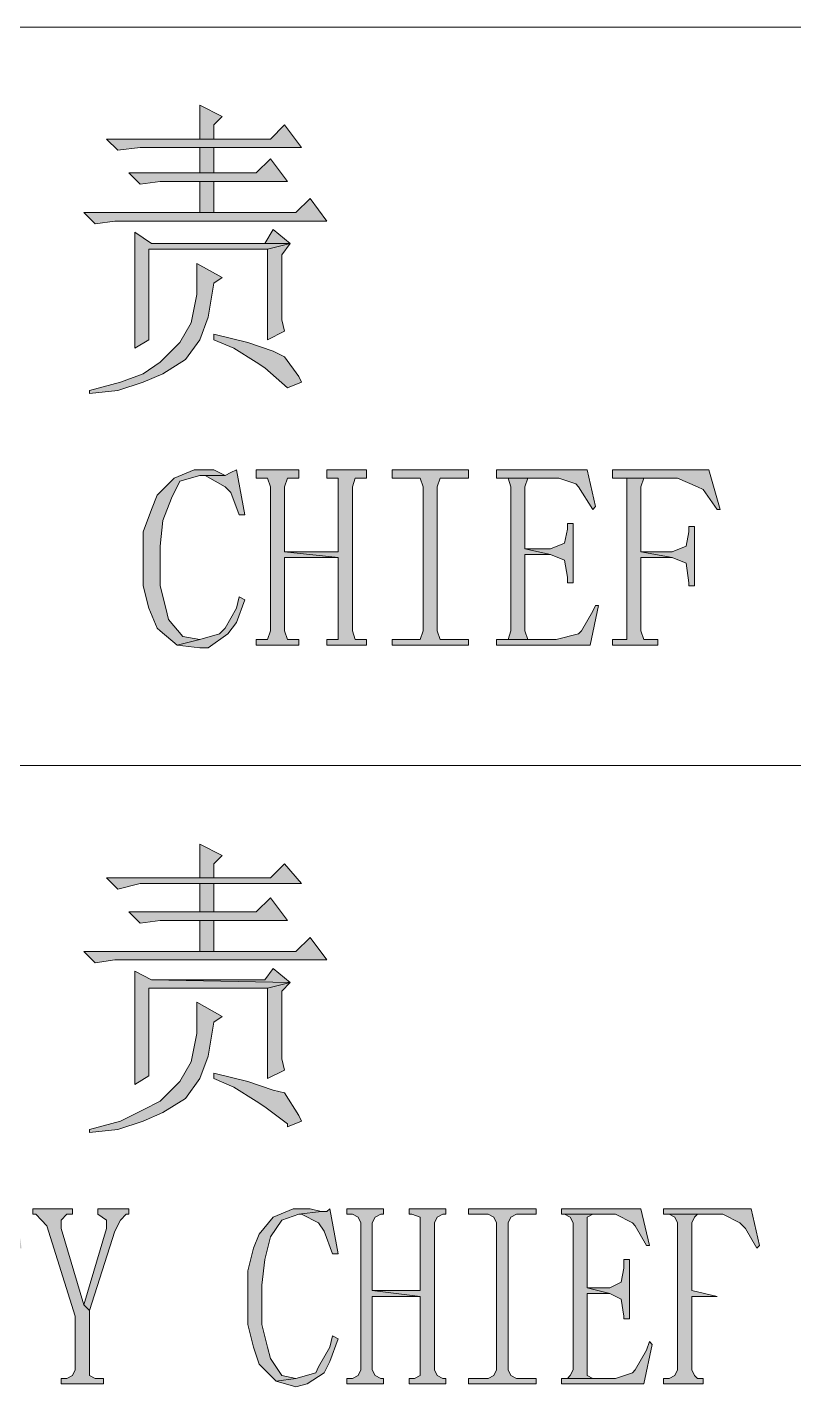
# Model space of a CAD drawing. Header units: millimetres. Extents: x 53009415 to 54059915, y 20499171 to 20796171.
# Drawn here: x 53192008 to 53196159, y 20544305 to 20551671 of the extents above; entities that cross this region are included whole.
import ezdxf

# ---------------------------------------------------------------- set-up
doc = ezdxf.new("R2010")
doc.units = ezdxf.units.MM
doc.header["$LTSCALE"] = 1000
doc.layers.add('PUB_TITLE', color=7, linetype='Continuous', lineweight=20)

# ---------------------------------------------------------------- blocks, each defined once
blk = doc.blocks.new('2015AACI_TQ_A3')
at = {"layer": 'PUB_TITLE'}
h = blk.add_hatch(color=256, dxfattribs=at)
h.dxf.hatch_style = 1
h.paths.add_polyline_path([(-4702.8, 9894.2), (-4718.1, 9878.8), (-4779.4, 9878.8), (-4794.7, 9878.8), (-4895.8, 9878.8), (-4883.5, 9866.6), (-4859, 9869.7), (-4794.7, 9869.7), (-4779.4, 9869.7), (-4684.4, 9869.7)])
h.paths.add_polyline_path([(-4718.1, 9857.4), (-4733.4, 9842.1), (-4779.4, 9842.1), (-4794.7, 9842.1), (-4871.3, 9842.1), (-4859, 9829.8), (-4837.6, 9832.9), (-4794.7, 9832.9), (-4779.4, 9832.9), (-4699.7, 9832.9)])
h.paths.add_polyline_path([(-4675.2, 9814.5), (-4690.5, 9799.2), (-4779.4, 9799.2), (-4794.7, 9799.2), (-4920.3, 9799.2), (-4908, 9787), (-4886.6, 9790), (-4656.9, 9790)])
h.paths.add_polyline_path([(-4770.2, 9903.3), (-4794.7, 9915.6), (-4794.7, 9909.5), (-4794.7, 9878.8), (-4779.4, 9878.8), (-4779.4, 9894.2)])
h.paths.add_polyline_path([(-4779.4, 9869.7), (-4794.7, 9869.7), (-4794.7, 9842.1), (-4779.4, 9842.1)])
h.paths.add_polyline_path([(-4779.4, 9832.9), (-4794.7, 9832.9), (-4794.7, 9799.2), (-4779.4, 9799.2)])
h = blk.add_hatch(color=256, dxfattribs=at)
h.dxf.hatch_style = 1
h.paths.add_polyline_path([(-4849.8, 9759.4), (-4721.2, 9759.4), (-4696.7, 9765.5), (-4846.8, 9765.5), (-4865.1, 9777.8), (-4865.1, 9750.2), (-4865.1, 9719.6), (-4865.1, 9689), (-4865.1, 9652.2), (-4849.8, 9661.4)])
h.paths.add_polyline_path([(-4705.9, 9753.3), (-4696.7, 9765.5), (-4721.2, 9759.4), (-4721.2, 9661.4), (-4702.8, 9670.6), (-4705.9, 9682.8), (-4705.9, 9713.5)], flags=17)
h.paths.add_polyline_path([(-4715.1, 9780.8), (-4724.2, 9765.5), (-4696.7, 9765.5)])
h.paths.add_polyline_path([(-4779.4, 9722.6), (-4770.2, 9728.8), (-4797.7, 9744.1), (-4797.7, 9710.4), (-4803.9, 9679.8), (-4816.1, 9658.3), (-4837.6, 9636.9), (-4855.9, 9624.6), (-4880.4, 9615.5), (-4914.1, 9606.3), (-4914.1, 9603.2), (-4883.5, 9606.3), (-4855.9, 9615.5), (-4834.5, 9624.6), (-4810, 9640), (-4794.7, 9661.4), (-4785.5, 9685.9)])
h.paths.add_polyline_path([(-4742.6, 9658.3), (-4779.4, 9667.5), (-4779.4, 9661.4), (-4757.9, 9652.2), (-4733.4, 9636.9), (-4724.2, 9630.8), (-4699.7, 9609.3), (-4684.4, 9615.5), (-4687.5, 9621.6), (-4702.8, 9643), (-4715.1, 9649.1)])
h = blk.add_hatch(color=256, dxfattribs=at)
h.dxf.hatch_style = 1
h.paths.add_polyline_path([(-4837.6, 9425.6), (-4837.6, 9437.8), (-4834.5, 9465.4), (-4825.3, 9489.9), (-4816.1, 9508.3), (-4794.7, 9514.4), (-4767.1, 9514.4), (-4779.4, 9520.5), (-4791.6, 9520.5), (-4800.8, 9520.5), (-4822.2, 9511.3), (-4840.6, 9492.9), (-4846.8, 9477.6), (-4855.9, 9453.1), (-4855.9, 9422.5), (-4855.9, 9394.9), (-4849.8, 9370.4), (-4840.6, 9349), (-4837.6, 9345.9), (-4819.2, 9330.6), (-4794.7, 9336.7), (-4813.1, 9339.8), (-4828.4, 9358.2), (-4831.4, 9370.4), (-4837.6, 9394.9)])
h.paths.add_polyline_path([(-4754.9, 9520.5), (-4761, 9517.4), (-4767.1, 9514.4), (-4788.6, 9514.4), (-4767.1, 9502.1), (-4761, 9496), (-4751.8, 9471.5), (-4745.7, 9471.5)])
h.paths.add_polyline_path([(-4764.1, 9342.9), (-4754.9, 9355.1), (-4745.7, 9379.6), (-4751.8, 9382.7), (-4754.9, 9370.4), (-4767.1, 9349), (-4773.2, 9342.9), (-4794.7, 9336.7), (-4819.2, 9330.6), (-4794.7, 9327.6), (-4785.5, 9327.6)])
h.paths.add_polyline_path([(-4702.8, 9431.7), (-4702.8, 9502.1), (-4699.7, 9511.3), (-4693.6, 9511.3), (-4687.5, 9511.3), (-4687.5, 9520.5), (-4733.4, 9520.5), (-4733.4, 9511.3), (-4730.4, 9511.3), (-4721.2, 9511.3), (-4718.1, 9502.1), (-4718.1, 9345.9), (-4721.2, 9336.7), (-4727.3, 9336.7), (-4733.4, 9336.7), (-4733.4, 9330.6), (-4687.5, 9330.6), (-4687.5, 9336.7), (-4693.6, 9336.7), (-4699.7, 9336.7), (-4702.8, 9345.9), (-4702.8, 9425.6), (-4644.6, 9425.6)])
h.paths.add_polyline_path([(-4629.3, 9502.1), (-4626.2, 9511.3), (-4617, 9511.3), (-4614, 9511.3), (-4614, 9520.5), (-4656.9, 9520.5), (-4656.9, 9511.3), (-4653.8, 9511.3), (-4644.6, 9511.3), (-4644.6, 9502.1), (-4644.6, 9431.7), (-4702.8, 9431.7), (-4644.6, 9425.6), (-4644.6, 9345.9), (-4644.6, 9336.7), (-4653.8, 9336.7), (-4656.9, 9336.7), (-4656.9, 9330.6), (-4614, 9330.6), (-4614, 9336.7), (-4620.1, 9336.7), (-4626.2, 9336.7), (-4629.3, 9345.9)])
h.paths.add_polyline_path([(-4537.4, 9502.1), (-4534.3, 9511.3), (-4528.2, 9511.3), (-4503.7, 9511.3), (-4503.7, 9520.5), (-4586.4, 9520.5), (-4586.4, 9511.3), (-4561.9, 9511.3), (-4555.8, 9511.3), (-4552.7, 9502.1), (-4552.7, 9345.9), (-4555.8, 9336.7), (-4561.9, 9336.7), (-4586.4, 9336.7), (-4586.4, 9330.6), (-4503.7, 9330.6), (-4503.7, 9336.7), (-4528.2, 9336.7), (-4534.3, 9336.7), (-4537.4, 9345.9)])
h.paths.add_polyline_path([(-4442.5, 9502.1), (-4439.4, 9511.3), (-4460.8, 9511.3), (-4457.8, 9502.1), (-4457.8, 9345.9), (-4460.8, 9336.7), (-4439.4, 9336.7), (-4442.5, 9345.9), (-4442.5, 9428.6), (-4414.9, 9428.6), (-4442.5, 9434.7)])
h.paths.add_polyline_path([(-4390.4, 9462.3), (-4396.5, 9462.3), (-4396.5, 9456.2), (-4399.6, 9440.9), (-4414.9, 9434.7), (-4442.5, 9434.7), (-4414.9, 9428.6), (-4399.6, 9422.5), (-4396.5, 9404.1), (-4396.5, 9398), (-4390.4, 9398)])
h.paths.add_polyline_path([(-4375.1, 9520.5), (-4473.1, 9520.5), (-4473.1, 9511.3), (-4467, 9511.3), (-4405.7, 9511.3), (-4387.3, 9505.2), (-4384.3, 9502.1), (-4369, 9477.6), (-4365.9, 9480.7)])
h.paths.add_polyline_path([(-4362.8, 9373.5), (-4365.9, 9373.5), (-4369, 9367.4), (-4381.2, 9345.9), (-4384.3, 9342.9), (-4408.8, 9336.7), (-4433.3, 9336.7), (-4467, 9336.7), (-4473.1, 9336.7), (-4473.1, 9330.6), (-4372, 9330.6)])
h.paths.add_polyline_path([(-4316.9, 9431.7), (-4316.9, 9502.1), (-4313.8, 9511.3), (-4332.2, 9511.3), (-4332.2, 9502.1), (-4332.2, 9345.9), (-4332.2, 9336.7), (-4341.4, 9336.7), (-4347.5, 9336.7), (-4347.5, 9330.6), (-4298.5, 9330.6), (-4298.5, 9336.7), (-4307.7, 9336.7), (-4313.8, 9336.7), (-4316.9, 9345.9), (-4316.9, 9425.6), (-4283.2, 9425.6)])
h.paths.add_polyline_path([(-4258.7, 9459.2), (-4264.8, 9459.2), (-4264.8, 9453.1), (-4267.9, 9437.8), (-4283.2, 9431.7), (-4316.9, 9431.7), (-4283.2, 9425.6), (-4267.9, 9419.4), (-4264.8, 9398), (-4264.8, 9394.9), (-4258.7, 9394.9)])
h.paths.add_polyline_path([(-4243.4, 9520.5), (-4347.5, 9520.5), (-4347.5, 9511.3), (-4341.4, 9511.3), (-4277.1, 9511.3), (-4255.6, 9502.1), (-4249.5, 9499.1), (-4234.2, 9477.6), (-4231.1, 9477.6)])
h = blk.add_hatch(color=256, dxfattribs=at)
h.dxf.hatch_style = 1
h.paths.add_polyline_path([(-4702.8, 9093.5), (-4718.1, 9078.2), (-4779.4, 9078.2), (-4794.7, 9078.2), (-4895.8, 9078.2), (-4883.5, 9066), (-4859, 9072.1), (-4794.7, 9072.1), (-4779.4, 9072.1), (-4684.4, 9072.1)])
h.paths.add_polyline_path([(-4718.1, 9056.8), (-4733.4, 9041.5), (-4779.4, 9041.5), (-4794.7, 9041.5), (-4871.3, 9041.5), (-4859, 9029.2), (-4837.6, 9032.3), (-4794.7, 9032.3), (-4779.4, 9032.3), (-4699.7, 9032.3)])
h.paths.add_polyline_path([(-4675.2, 9013.9), (-4690.5, 8998.6), (-4779.4, 8998.6), (-4794.7, 8998.6), (-4920.3, 8998.6), (-4908, 8986.3), (-4886.6, 8989.4), (-4656.9, 8989.4)])
h.paths.add_polyline_path([(-4779.4, 9072.1), (-4794.7, 9072.1), (-4794.7, 9041.5), (-4779.4, 9041.5)])
h.paths.add_polyline_path([(-4770.2, 9102.7), (-4794.7, 9115), (-4794.7, 9108.9), (-4794.7, 9078.2), (-4779.4, 9078.2), (-4779.4, 9093.5)])
h.paths.add_polyline_path([(-4779.4, 9032.3), (-4794.7, 9032.3), (-4794.7, 8998.6), (-4779.4, 8998.6)])
h.paths.add_polyline_path([(-4696.7, 8964.9), (-4846.8, 8968), (-4865.1, 8977.2), (-4865.1, 8949.6), (-4865.1, 8919), (-4865.1, 8888.3), (-4865.1, 8854.6), (-4849.8, 8863.8), (-4849.8, 8958.8), (-4721.2, 8958.8)])
h.paths.add_polyline_path([(-4705.9, 8955.7), (-4696.7, 8964.9), (-4721.2, 8958.8), (-4721.2, 8860.8), (-4702.8, 8870), (-4705.9, 8882.2), (-4705.9, 8912.8)], flags=17)
h.paths.add_polyline_path([(-4715.1, 8980.2), (-4724.2, 8968), (-4846.8, 8968), (-4696.7, 8964.9)])
h.paths.add_polyline_path([(-4779.4, 8922), (-4770.2, 8928.2), (-4797.7, 8943.5), (-4797.7, 8909.8), (-4803.9, 8879.1), (-4816.1, 8857.7), (-4837.6, 8836.3), (-4855.9, 8827.1), (-4880.4, 8814.8), (-4914.1, 8805.6), (-4914.1, 8802.6), (-4883.5, 8805.6), (-4855.9, 8814.8), (-4834.5, 8824), (-4810, 8839.3), (-4794.7, 8860.8), (-4785.5, 8885.3)])
h.paths.add_polyline_path([(-4702.8, 8845.5), (-4715.1, 8848.5), (-4742.6, 8857.7), (-4779.4, 8866.9), (-4779.4, 8860.8), (-4757.9, 8851.6), (-4733.4, 8836.3), (-4724.2, 8830.1), (-4699.7, 8811.8), (-4699.7, 8808.7), (-4684.4, 8814.8), (-4687.5, 8821)])
h = blk.add_hatch(color=256, dxfattribs=at)
h.dxf.hatch_style = 1
h.paths.add_polyline_path([(-5370.5, 8704.6), (-5367.4, 8710.7), (-5361.3, 8713.8), (-5339.9, 8713.8), (-5339.9, 8719.9), (-5410.3, 8719.9), (-5410.3, 8713.8), (-5391.9, 8713.8), (-5385.8, 8710.7), (-5382.7, 8704.6), (-5382.7, 8545.3), (-5385.8, 8539.2), (-5391.9, 8536.1), (-5410.3, 8536.1), (-5410.3, 8530), (-5339.9, 8530), (-5339.9, 8536.1), (-5361.3, 8536.1), (-5367.4, 8539.2), (-5370.5, 8545.3)])
h.paths.add_polyline_path([(-5287.8, 8600.4), (-5248, 8600.4), (-5284.7, 8606.6), (-5266.3, 8701.5), (-5269.4, 8719.9), (-5306.2, 8548.4), (-5309.2, 8539.2), (-5315.4, 8536.1), (-5318.4, 8536.1), (-5318.4, 8530), (-5284.7, 8530), (-5284.7, 8536.1), (-5287.8, 8536.1), (-5293.9, 8542.2), (-5293.9, 8557.6)])
h.paths.add_polyline_path([(-5257.2, 8726), (-5269.4, 8719.9), (-5266.3, 8701.5), (-5248, 8606.6), (-5284.7, 8606.6), (-5248, 8600.4), (-5238.8, 8551.4), (-5238.8, 8539.2), (-5244.9, 8536.1), (-5248, 8536.1), (-5248, 8530), (-5211.2, 8530), (-5211.2, 8536.1), (-5214.3, 8536.1), (-5220.4, 8539.2), (-5223.5, 8548.4)])
h.paths.add_polyline_path([(-5171.4, 8704.6), (-5168.3, 8710.7), (-5162.2, 8713.8), (-5156.1, 8713.8), (-5156.1, 8719.9), (-5199, 8719.9), (-5199, 8713.8), (-5192.8, 8713.8), (-5186.7, 8710.7), (-5183.7, 8704.6), (-5183.7, 8545.3), (-5186.7, 8539.2), (-5192.8, 8536.1), (-5162.2, 8536.1), (-5168.3, 8539.2), (-5171.4, 8545.3)])
h.paths.add_polyline_path([(-5097.9, 8572.9), (-5104, 8575.9), (-5107.1, 8566.7), (-5116.3, 8545.3), (-5119.3, 8545.3), (-5137.7, 8536.1), (-5162.2, 8536.1), (-5192.8, 8536.1), (-5199, 8536.1), (-5199, 8530), (-5107.1, 8530)])
h.paths.add_polyline_path([(-5027.5, 8701.5), (-5027.5, 8710.7), (-5018.3, 8713.8), (-5052, 8713.8), (-5042.8, 8710.7), (-5042.8, 8701.5), (-5042.8, 8545.3), (-5045.8, 8539.2), (-5052, 8536.1), (-5058.1, 8536.1), (-5058.1, 8530), (-5012.1, 8530), (-5012.1, 8536.1), (-5021.3, 8536.1), (-5027.5, 8539.2), (-5027.5, 8545.3)])
h.paths.add_polyline_path([(-5052, 8713.8), (-4993.8, 8719.9), (-5076.5, 8719.9), (-5085.6, 8677), (-5079.5, 8677), (-5076.5, 8686.2), (-5067.3, 8707.6)])
h.paths.add_polyline_path([(-4993.8, 8719.9), (-5052, 8713.8), (-5018.3, 8713.8), (-5003, 8704.6), (-4999.9, 8704.6), (-4990.7, 8677), (-4987.6, 8677)])
h.paths.add_polyline_path([(-4938.6, 8713.8), (-4932.5, 8713.8), (-4932.5, 8719.9), (-4975.4, 8719.9), (-4975.4, 8713.8), (-4972.3, 8713.8), (-4966.2, 8707.6), (-4960.1, 8701.5), (-4929.4, 8603.5), (-4929.4, 8545.3), (-4932.5, 8539.2), (-4938.6, 8536.1), (-4944.8, 8536.1), (-4944.8, 8530), (-4898.8, 8530), (-4898.8, 8536.1), (-4908, 8536.1), (-4914.1, 8539.2), (-4914.1, 8545.3), (-4914.1, 8609.6), (-4920.3, 8615.8), (-4944.8, 8698.4), (-4944.8, 8707.6)])
h.paths.add_polyline_path([(-4871.3, 8719.9), (-4904.9, 8719.9), (-4904.9, 8713.8), (-4895.8, 8707.6), (-4895.8, 8698.4), (-4920.3, 8615.8), (-4914.1, 8609.6), (-4886.6, 8695.4), (-4880.4, 8707.6), (-4874.3, 8713.8), (-4871.3, 8713.8)])
h = blk.add_hatch(color=256, dxfattribs=at)
h.dxf.hatch_style = 1
h.paths.add_polyline_path([(-4718.1, 8689.3), (-4705.9, 8707.6), (-4687.5, 8713.8), (-4663, 8716.8), (-4675.2, 8719.9), (-4687.5, 8719.9), (-4693.6, 8719.9), (-4715.1, 8710.7), (-4730.4, 8692.3), (-4736.5, 8677), (-4742.6, 8652.5), (-4742.6, 8624.9), (-4742.6, 8594.3), (-4736.5, 8569.8), (-4730.4, 8551.4), (-4727.3, 8548.4), (-4712, 8533.1), (-4690.5, 8536.1), (-4705.9, 8539.2), (-4718.1, 8557.6), (-4721.2, 8569.8), (-4727.3, 8594.3), (-4727.3, 8624.9), (-4727.3, 8637.2), (-4724.2, 8664.8)])
h.paths.add_polyline_path([(-4653.8, 8719.9), (-4656.9, 8716.8), (-4663, 8716.8), (-4687.5, 8713.8), (-4684.4, 8713.8), (-4666, 8704.6), (-4659.9, 8695.4), (-4650.7, 8670.9), (-4644.6, 8670.9)])
h.paths.add_polyline_path([(-4653.8, 8554.5), (-4644.6, 8579), (-4650.7, 8582.1), (-4653.8, 8569.8), (-4666, 8548.4), (-4669.1, 8542.2), (-4690.5, 8536.1), (-4712, 8533.1), (-4690.5, 8526.9), (-4678.3, 8530), (-4659.9, 8542.2)])
h.paths.add_polyline_path([(-4607.9, 8704.6), (-4604.8, 8710.7), (-4598.7, 8713.8), (-4595.6, 8713.8), (-4595.6, 8719.9), (-4635.4, 8719.9), (-4635.4, 8713.8), (-4629.3, 8713.8), (-4623.2, 8710.7), (-4620.1, 8704.6), (-4620.1, 8545.3), (-4623.2, 8539.2), (-4629.3, 8536.1), (-4635.4, 8536.1), (-4635.4, 8530), (-4595.6, 8530), (-4595.6, 8536.1), (-4598.7, 8536.1), (-4604.8, 8539.2), (-4607.9, 8545.3), (-4607.9, 8624.9), (-4555.8, 8624.9), (-4607.9, 8631.1)])
h.paths.add_polyline_path([(-4540.5, 8704.6), (-4537.4, 8710.7), (-4531.3, 8713.8), (-4528.2, 8713.8), (-4528.2, 8719.9), (-4568, 8719.9), (-4568, 8713.8), (-4565, 8713.8), (-4555.8, 8710.7), (-4555.8, 8704.6), (-4555.8, 8631.1), (-4607.9, 8631.1), (-4555.8, 8624.9), (-4555.8, 8545.3), (-4555.8, 8539.2), (-4561.9, 8536.1), (-4568, 8536.1), (-4568, 8530), (-4528.2, 8530), (-4528.2, 8536.1), (-4531.3, 8536.1), (-4537.4, 8539.2), (-4540.5, 8545.3)])
h.paths.add_polyline_path([(-4460.8, 8704.6), (-4457.8, 8710.7), (-4451.7, 8713.8), (-4430.2, 8713.8), (-4430.2, 8719.9), (-4503.7, 8719.9), (-4503.7, 8713.8), (-4482.3, 8713.8), (-4476.2, 8710.7), (-4473.1, 8704.6), (-4473.1, 8545.3), (-4476.2, 8539.2), (-4482.3, 8536.1), (-4503.7, 8536.1), (-4503.7, 8530), (-4430.2, 8530), (-4430.2, 8536.1), (-4451.7, 8536.1), (-4457.8, 8539.2), (-4460.8, 8545.3)])
h.paths.add_polyline_path([(-4375.1, 8704.6), (-4375.1, 8710.7), (-4369, 8713.8), (-4399.6, 8713.8), (-4393.5, 8710.7), (-4390.4, 8704.6), (-4390.4, 8545.3), (-4393.5, 8539.2), (-4396.5, 8536.1), (-4369, 8536.1), (-4375.1, 8539.2), (-4375.1, 8545.3), (-4375.1, 8628), (-4350.6, 8628), (-4375.1, 8634.1)])
h.paths.add_polyline_path([(-4329.1, 8664.8), (-4335.3, 8664.8), (-4335.3, 8655.6), (-4338.3, 8640.3), (-4350.6, 8634.1), (-4375.1, 8634.1), (-4350.6, 8628), (-4338.3, 8621.9), (-4335.3, 8603.5), (-4335.3, 8600.4), (-4329.1, 8600.4)])
h.paths.add_polyline_path([(-4304.6, 8572.9), (-4307.7, 8575.9), (-4310.8, 8566.7), (-4323, 8545.3), (-4326.1, 8542.2), (-4344.5, 8536.1), (-4369, 8536.1), (-4396.5, 8536.1), (-4402.7, 8536.1), (-4402.7, 8530), (-4313.8, 8530)])
h.paths.add_polyline_path([(-4316.9, 8719.9), (-4402.7, 8719.9), (-4402.7, 8713.8), (-4399.6, 8713.8), (-4344.5, 8713.8), (-4326.1, 8704.6), (-4323, 8701.5), (-4310.8, 8680.1), (-4307.7, 8680.1)])
h = blk.add_hatch(color=256, dxfattribs=at)
h.dxf.hatch_style = 1
h.paths.add_polyline_path([(-4261.8, 8704.6), (-4258.7, 8710.7), (-4255.6, 8713.8), (-4286.3, 8713.8), (-4280.1, 8710.7), (-4277.1, 8704.6), (-4277.1, 8545.3), (-4280.1, 8539.2), (-4286.3, 8536.1), (-4292.4, 8536.1), (-4292.4, 8530), (-4249.5, 8530), (-4249.5, 8536.1), (-4255.6, 8536.1), (-4258.7, 8539.2), (-4261.8, 8545.3), (-4261.8, 8624.9), (-4234.2, 8624.9), (-4261.8, 8631.1)])
h.paths.add_polyline_path([(-4197.4, 8719.9), (-4292.4, 8719.9), (-4292.4, 8713.8), (-4286.3, 8713.8), (-4231.1, 8713.8), (-4228.1, 8713.8), (-4209.7, 8704.6), (-4203.6, 8698.4), (-4191.3, 8677), (-4188.3, 8680.1)])
for p, q in [((-6000, 10000), (0, 10000)), ((-6000, 9200), (0, 9200))]:
    blk.add_line(p, q, dxfattribs=at)
at = {"layer": 'PUB_TITLE', "lineweight": 0}
for points in [[(-4794.7, 9915.6), (-4794.7, 9909.5), (-4794.7, 9878.8), (-4779.4, 9878.8), (-4779.4, 9894.2), (-4770.2, 9903.3)], [(-4702.8, 9894.2), (-4718.1, 9878.8), (-4779.4, 9878.8), (-4794.7, 9878.8), (-4895.8, 9878.8), (-4883.5, 9866.6), (-4859, 9869.7), (-4794.7, 9869.7), (-4779.4, 9869.7), (-4684.4, 9869.7)], [(-4779.4, 9869.7), (-4794.7, 9869.7), (-4794.7, 9842.1), (-4779.4, 9842.1)], [(-4718.1, 9857.4), (-4733.4, 9842.1), (-4779.4, 9842.1), (-4794.7, 9842.1), (-4871.3, 9842.1), (-4859, 9829.8), (-4837.6, 9832.9), (-4794.7, 9832.9), (-4779.4, 9832.9), (-4699.7, 9832.9)], [(-4779.4, 9832.9), (-4794.7, 9832.9), (-4794.7, 9799.2), (-4779.4, 9799.2)], [(-4675.2, 9814.5), (-4690.5, 9799.2), (-4779.4, 9799.2), (-4794.7, 9799.2), (-4920.3, 9799.2), (-4908, 9787), (-4886.6, 9790), (-4656.9, 9790)], [(-4865.1, 9777.8), (-4865.1, 9750.2), (-4865.1, 9719.6), (-4865.1, 9719.6), (-4865.1, 9689), (-4865.1, 9652.2), (-4849.8, 9661.4), (-4849.8, 9759.4), (-4721.2, 9759.4), (-4696.7, 9765.5), (-4846.8, 9765.5)], [(-4715.1, 9780.8), (-4724.2, 9765.5), (-4846.8, 9765.5), (-4696.7, 9765.5)], [(-4696.7, 9765.5), (-4721.2, 9759.4), (-4721.2, 9661.4), (-4702.8, 9670.6), (-4705.9, 9682.8), (-4705.9, 9713.5), (-4705.9, 9753.3)], [(-4797.7, 9744.1), (-4797.7, 9710.4), (-4803.9, 9679.8), (-4816.1, 9658.3), (-4837.6, 9636.9), (-4855.9, 9624.6), (-4880.4, 9615.5), (-4914.1, 9606.3), (-4914.1, 9603.2), (-4883.5, 9606.3), (-4855.9, 9615.5), (-4834.5, 9624.6), (-4810, 9640), (-4794.7, 9661.4), (-4785.5, 9685.9), (-4779.4, 9722.6), (-4770.2, 9728.8)], [(-4779.4, 9667.5), (-4779.4, 9661.4), (-4757.9, 9652.2), (-4733.4, 9636.9), (-4724.2, 9630.8), (-4699.7, 9609.3), (-4699.7, 9609.3), (-4684.4, 9615.5), (-4687.5, 9621.6), (-4702.8, 9643), (-4715.1, 9649.1), (-4742.6, 9658.3)], [(-4791.6, 9520.5), (-4800.8, 9520.5), (-4822.2, 9511.3), (-4840.6, 9492.9), (-4846.8, 9477.6), (-4855.9, 9453.1), (-4855.9, 9422.5), (-4855.9, 9394.9), (-4849.8, 9370.4), (-4840.6, 9349), (-4837.6, 9345.9), (-4819.2, 9330.6), (-4794.7, 9336.7), (-4813.1, 9339.8), (-4828.4, 9358.2), (-4831.4, 9370.4), (-4837.6, 9394.9), (-4837.6, 9425.6), (-4837.6, 9437.8), (-4834.5, 9465.4), (-4825.3, 9489.9), (-4816.1, 9508.3), (-4794.7, 9514.4), (-4767.1, 9514.4), (-4779.4, 9520.5)], [(-4754.9, 9520.5), (-4761, 9517.4), (-4767.1, 9514.4), (-4794.7, 9514.4), (-4788.6, 9514.4), (-4767.1, 9502.1), (-4761, 9496), (-4751.8, 9471.5), (-4745.7, 9471.5)], [(-4687.5, 9520.5), (-4733.4, 9520.5), (-4733.4, 9511.3), (-4730.4, 9511.3), (-4721.2, 9511.3), (-4718.1, 9502.1), (-4718.1, 9345.9), (-4721.2, 9336.7), (-4727.3, 9336.7), (-4733.4, 9336.7), (-4733.4, 9330.6), (-4687.5, 9330.6), (-4687.5, 9336.7), (-4693.6, 9336.7), (-4699.7, 9336.7), (-4702.8, 9345.9), (-4702.8, 9425.6), (-4644.6, 9425.6), (-4702.8, 9431.7), (-4702.8, 9502.1), (-4699.7, 9511.3), (-4693.6, 9511.3), (-4687.5, 9511.3)], [(-4614, 9520.5), (-4656.9, 9520.5), (-4656.9, 9511.3), (-4653.8, 9511.3), (-4644.6, 9511.3), (-4644.6, 9502.1), (-4644.6, 9431.7), (-4702.8, 9431.7), (-4644.6, 9425.6), (-4644.6, 9345.9), (-4644.6, 9336.7), (-4653.8, 9336.7), (-4656.9, 9336.7), (-4656.9, 9330.6), (-4614, 9330.6), (-4614, 9336.7), (-4620.1, 9336.7), (-4626.2, 9336.7), (-4629.3, 9345.9), (-4629.3, 9502.1), (-4626.2, 9511.3), (-4617, 9511.3), (-4614, 9511.3)], [(-4503.7, 9520.5), (-4586.4, 9520.5), (-4586.4, 9511.3), (-4561.9, 9511.3), (-4555.8, 9511.3), (-4552.7, 9502.1), (-4552.7, 9345.9), (-4555.8, 9336.7), (-4561.9, 9336.7), (-4586.4, 9336.7), (-4586.4, 9330.6), (-4503.7, 9330.6), (-4503.7, 9336.7), (-4528.2, 9336.7), (-4534.3, 9336.7), (-4537.4, 9345.9), (-4537.4, 9502.1), (-4534.3, 9511.3), (-4528.2, 9511.3), (-4503.7, 9511.3)], [(-4375.1, 9520.5), (-4473.1, 9520.5), (-4473.1, 9511.3), (-4467, 9511.3), (-4405.7, 9511.3), (-4387.3, 9505.2), (-4384.3, 9502.1), (-4369, 9477.6), (-4365.9, 9480.7)], [(-4243.4, 9520.5), (-4347.5, 9520.5), (-4347.5, 9511.3), (-4341.4, 9511.3), (-4277.1, 9511.3), (-4277.1, 9511.3), (-4255.6, 9502.1), (-4249.5, 9499.1), (-4234.2, 9477.6), (-4231.1, 9477.6)], [(-4467, 9511.3), (-4460.8, 9511.3), (-4457.8, 9502.1), (-4457.8, 9345.9), (-4460.8, 9336.7), (-4467, 9336.7), (-4433.3, 9336.7), (-4439.4, 9336.7), (-4442.5, 9345.9), (-4442.5, 9428.6), (-4414.9, 9428.6), (-4442.5, 9434.7), (-4442.5, 9502.1), (-4439.4, 9511.3), (-4433.3, 9511.3), (-4405.7, 9511.3)], [(-4341.4, 9511.3), (-4332.2, 9511.3), (-4332.2, 9502.1), (-4332.2, 9345.9), (-4332.2, 9336.7), (-4341.4, 9336.7), (-4347.5, 9336.7), (-4347.5, 9330.6), (-4298.5, 9330.6), (-4298.5, 9336.7), (-4307.7, 9336.7), (-4313.8, 9336.7), (-4316.9, 9345.9), (-4316.9, 9425.6), (-4283.2, 9425.6), (-4316.9, 9431.7), (-4316.9, 9502.1), (-4313.8, 9511.3), (-4307.7, 9511.3), (-4277.1, 9511.3)], [(-4390.4, 9462.3), (-4396.5, 9462.3), (-4396.5, 9456.2), (-4399.6, 9440.9), (-4414.9, 9434.7), (-4442.5, 9434.7), (-4414.9, 9428.6), (-4399.6, 9422.5), (-4396.5, 9404.1), (-4396.5, 9398), (-4390.4, 9398)], [(-4258.7, 9459.2), (-4264.8, 9459.2), (-4264.8, 9453.1), (-4267.9, 9437.8), (-4283.2, 9431.7), (-4316.9, 9431.7), (-4283.2, 9425.6), (-4267.9, 9419.4), (-4264.8, 9398), (-4264.8, 9394.9), (-4258.7, 9394.9)], [(-4751.8, 9382.7), (-4754.9, 9370.4), (-4767.1, 9349), (-4773.2, 9342.9), (-4794.7, 9336.7), (-4819.2, 9330.6), (-4794.7, 9327.6), (-4785.5, 9327.6), (-4764.1, 9342.9), (-4754.9, 9355.1), (-4745.7, 9379.6)], [(-4365.9, 9373.5), (-4369, 9367.4), (-4381.2, 9345.9), (-4384.3, 9342.9), (-4408.8, 9336.7), (-4433.3, 9336.7), (-4467, 9336.7), (-4473.1, 9336.7), (-4473.1, 9330.6), (-4372, 9330.6), (-4362.8, 9373.5)], [(-4794.7, 9115), (-4794.7, 9108.9), (-4794.7, 9078.2), (-4779.4, 9078.2), (-4779.4, 9093.5), (-4770.2, 9102.7)], [(-4702.8, 9093.5), (-4718.1, 9078.2), (-4779.4, 9078.2), (-4794.7, 9078.2), (-4895.8, 9078.2), (-4883.5, 9066), (-4859, 9072.1), (-4794.7, 9072.1), (-4779.4, 9072.1), (-4684.4, 9072.1)], [(-4779.4, 9072.1), (-4794.7, 9072.1), (-4794.7, 9041.5), (-4779.4, 9041.5)], [(-4718.1, 9056.8), (-4733.4, 9041.5), (-4779.4, 9041.5), (-4794.7, 9041.5), (-4871.3, 9041.5), (-4859, 9029.2), (-4837.6, 9032.3), (-4794.7, 9032.3), (-4779.4, 9032.3), (-4699.7, 9032.3)], [(-4779.4, 9032.3), (-4794.7, 9032.3), (-4794.7, 8998.6), (-4779.4, 8998.6)], [(-4675.2, 9013.9), (-4690.5, 8998.6), (-4779.4, 8998.6), (-4794.7, 8998.6), (-4920.3, 8998.6), (-4908, 8986.3), (-4886.6, 8989.4), (-4656.9, 8989.4)], [(-4865.1, 8977.2), (-4865.1, 8949.6), (-4865.1, 8919), (-4865.1, 8919), (-4865.1, 8888.3), (-4865.1, 8854.6), (-4849.8, 8863.8), (-4849.8, 8958.8), (-4721.2, 8958.8), (-4696.7, 8964.9), (-4846.8, 8968)], [(-4715.1, 8980.2), (-4724.2, 8968), (-4846.8, 8968), (-4696.7, 8964.9)], [(-4696.7, 8964.9), (-4721.2, 8958.8), (-4721.2, 8860.8), (-4702.8, 8870), (-4705.9, 8882.2), (-4705.9, 8912.8), (-4705.9, 8955.7)], [(-4797.7, 8943.5), (-4797.7, 8909.8), (-4803.9, 8879.1), (-4816.1, 8857.7), (-4837.6, 8836.3), (-4855.9, 8827.1), (-4880.4, 8814.8), (-4914.1, 8805.6), (-4914.1, 8802.6), (-4883.5, 8805.6), (-4855.9, 8814.8), (-4834.5, 8824), (-4810, 8839.3), (-4794.7, 8860.8), (-4785.5, 8885.3), (-4779.4, 8922), (-4770.2, 8928.2)], [(-4779.4, 8866.9), (-4779.4, 8860.8), (-4757.9, 8851.6), (-4733.4, 8836.3), (-4724.2, 8830.1), (-4699.7, 8811.8), (-4699.7, 8808.7), (-4684.4, 8814.8), (-4687.5, 8821), (-4702.8, 8845.5), (-4715.1, 8848.5), (-4742.6, 8857.7)], [(-4932.5, 8719.9), (-4975.4, 8719.9), (-4975.4, 8713.8), (-4972.3, 8713.8), (-4966.2, 8707.6), (-4960.1, 8701.5), (-4929.4, 8603.5), (-4929.4, 8545.3), (-4932.5, 8539.2), (-4938.6, 8536.1), (-4944.8, 8536.1), (-4944.8, 8530), (-4898.8, 8530), (-4898.8, 8536.1), (-4908, 8536.1), (-4914.1, 8539.2), (-4914.1, 8545.3), (-4914.1, 8609.6), (-4920.3, 8615.8), (-4944.8, 8698.4), (-4944.8, 8707.6), (-4938.6, 8713.8), (-4932.5, 8713.8)], [(-4871.3, 8719.9), (-4904.9, 8719.9), (-4904.9, 8713.8), (-4904.9, 8713.8), (-4895.8, 8707.6), (-4895.8, 8698.4), (-4920.3, 8615.8), (-4920.3, 8615.8), (-4914.1, 8609.6), (-4886.6, 8695.4), (-4880.4, 8707.6), (-4874.3, 8713.8), (-4871.3, 8713.8)], [(-4687.5, 8719.9), (-4693.6, 8719.9), (-4715.1, 8710.7), (-4730.4, 8692.3), (-4736.5, 8677), (-4742.6, 8652.5), (-4742.6, 8624.9), (-4742.6, 8594.3), (-4736.5, 8569.8), (-4730.4, 8551.4), (-4727.3, 8548.4), (-4712, 8533.1), (-4690.5, 8536.1), (-4705.9, 8539.2), (-4718.1, 8557.6), (-4721.2, 8569.8), (-4727.3, 8594.3), (-4727.3, 8624.9), (-4727.3, 8637.2), (-4724.2, 8664.8), (-4718.1, 8689.3), (-4705.9, 8707.6), (-4687.5, 8713.8), (-4663, 8716.8), (-4675.2, 8719.9)], [(-4653.8, 8719.9), (-4656.9, 8716.8), (-4663, 8716.8), (-4687.5, 8713.8), (-4684.4, 8713.8), (-4666, 8704.6), (-4659.9, 8695.4), (-4650.7, 8670.9), (-4644.6, 8670.9)], [(-4595.6, 8719.9), (-4635.4, 8719.9), (-4635.4, 8713.8), (-4629.3, 8713.8), (-4623.2, 8710.7), (-4620.1, 8704.6), (-4620.1, 8545.3), (-4623.2, 8539.2), (-4629.3, 8536.1), (-4635.4, 8536.1), (-4635.4, 8530), (-4595.6, 8530), (-4595.6, 8536.1), (-4598.7, 8536.1), (-4604.8, 8539.2), (-4607.9, 8545.3), (-4607.9, 8624.9), (-4555.8, 8624.9), (-4607.9, 8631.1), (-4607.9, 8704.6), (-4604.8, 8710.7), (-4598.7, 8713.8), (-4595.6, 8713.8)], [(-4528.2, 8719.9), (-4568, 8719.9), (-4568, 8713.8), (-4565, 8713.8), (-4555.8, 8710.7), (-4555.8, 8704.6), (-4555.8, 8631.1), (-4607.9, 8631.1), (-4555.8, 8624.9), (-4555.8, 8545.3), (-4555.8, 8539.2), (-4561.9, 8536.1), (-4568, 8536.1), (-4568, 8530), (-4528.2, 8530), (-4528.2, 8536.1), (-4531.3, 8536.1), (-4537.4, 8539.2), (-4540.5, 8545.3), (-4540.5, 8704.6), (-4537.4, 8710.7), (-4531.3, 8713.8), (-4528.2, 8713.8)], [(-4430.2, 8719.9), (-4503.7, 8719.9), (-4503.7, 8713.8), (-4482.3, 8713.8), (-4476.2, 8710.7), (-4473.1, 8704.6), (-4473.1, 8545.3), (-4476.2, 8539.2), (-4482.3, 8536.1), (-4503.7, 8536.1), (-4503.7, 8530), (-4430.2, 8530), (-4430.2, 8536.1), (-4451.7, 8536.1), (-4457.8, 8539.2), (-4460.8, 8545.3), (-4460.8, 8704.6), (-4457.8, 8710.7), (-4451.7, 8713.8), (-4430.2, 8713.8)], [(-4316.9, 8719.9), (-4402.7, 8719.9), (-4402.7, 8713.8), (-4399.6, 8713.8), (-4344.5, 8713.8), (-4326.1, 8704.6), (-4323, 8701.5), (-4310.8, 8680.1), (-4307.7, 8680.1)], [(-4399.6, 8713.8), (-4393.5, 8710.7), (-4390.4, 8704.6), (-4390.4, 8545.3), (-4393.5, 8539.2), (-4396.5, 8536.1), (-4369, 8536.1), (-4375.1, 8539.2), (-4375.1, 8545.3), (-4375.1, 8628), (-4350.6, 8628), (-4375.1, 8634.1), (-4375.1, 8704.6), (-4375.1, 8710.7), (-4369, 8713.8), (-4344.5, 8713.8)], [(-4197.4, 8719.9), (-4292.4, 8719.9), (-4292.4, 8713.8), (-4286.3, 8713.8), (-4231.1, 8713.8), (-4228.1, 8713.8), (-4209.7, 8704.6), (-4203.6, 8698.4), (-4191.3, 8677), (-4188.3, 8680.1)], [(-4286.3, 8713.8), (-4280.1, 8710.7), (-4277.1, 8704.6), (-4277.1, 8545.3), (-4280.1, 8539.2), (-4286.3, 8536.1), (-4292.4, 8536.1), (-4292.4, 8530), (-4249.5, 8530), (-4249.5, 8536.1), (-4255.6, 8536.1), (-4258.7, 8539.2), (-4261.8, 8545.3), (-4261.8, 8624.9), (-4234.2, 8624.9), (-4261.8, 8631.1), (-4261.8, 8704.6), (-4258.7, 8710.7), (-4255.6, 8713.8), (-4231.1, 8713.8)], [(-4329.1, 8664.8), (-4335.3, 8664.8), (-4335.3, 8655.6), (-4338.3, 8640.3), (-4350.6, 8634.1), (-4375.1, 8634.1), (-4350.6, 8628), (-4338.3, 8621.9), (-4335.3, 8603.5), (-4335.3, 8600.4), (-4329.1, 8600.4)], [(-4650.7, 8582.1), (-4653.8, 8569.8), (-4666, 8548.4), (-4669.1, 8542.2), (-4690.5, 8536.1), (-4712, 8533.1), (-4690.5, 8526.9), (-4678.3, 8530), (-4659.9, 8542.2), (-4653.8, 8554.5), (-4644.6, 8579)], [(-4307.7, 8575.9), (-4310.8, 8566.7), (-4323, 8545.3), (-4326.1, 8542.2), (-4344.5, 8536.1), (-4369, 8536.1), (-4396.5, 8536.1), (-4402.7, 8536.1), (-4402.7, 8530), (-4313.8, 8530), (-4304.6, 8572.9)]]:
    blk.add_lwpolyline(points, close=True, dxfattribs=at)

msp = doc.modelspace()

# ---------------------------------------------------------------- block references
at = {"layer": 'PUB_TITLE', "xscale": 5, "yscale": 5, "zscale": 5}
msp.add_blockref('2015AACI_TQ_A3', (53216915.381, 20501670.783), dxfattribs=at)

doc.saveas('drawing.dxf')
